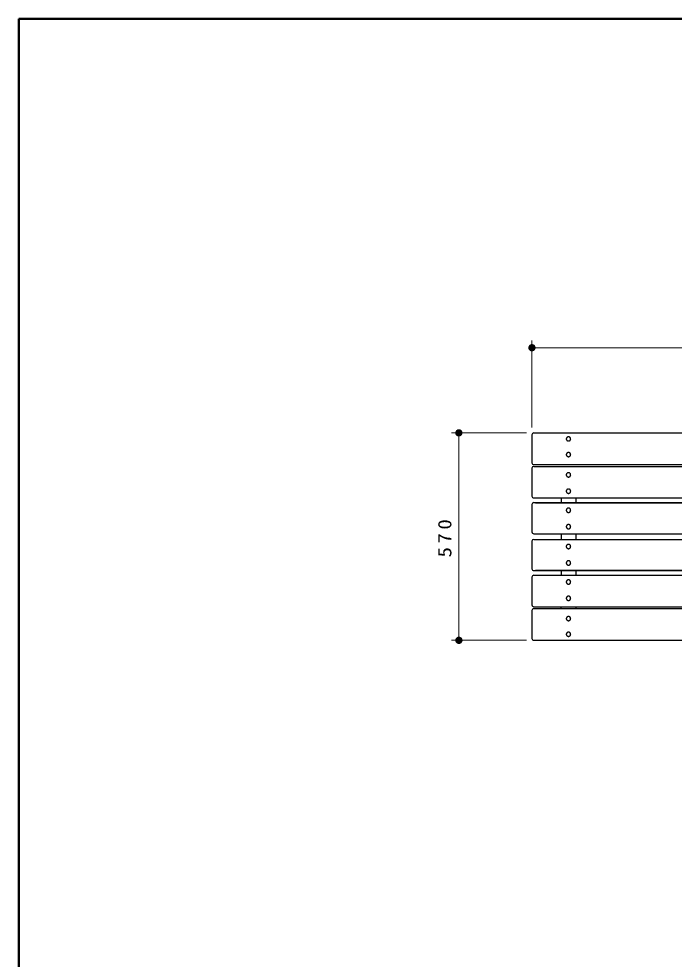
# Model space of a CAD drawing. Units: millimetres on the paper, scale 1:20. Extents: x -365 to 10, y -38 to 257.
# Drawn here: x -365 to -275.3, y 128.2 to 257 of the extents above; entities that cross this region are included whole.
import ezdxf

# ---------------------------------------------------------------- set-up
doc = ezdxf.new("R2010")
doc.units = ezdxf.units.MM
doc.layers.add('LY_1', color=4, linetype='Continuous', lineweight=25)
doc.layers.add('LY_2', color=7, linetype='Continuous', lineweight=13)
doc.styles.add('ＭＳ ゴシック', font='')
doc.styles.get('ＭＳ ゴシック').set_extended_font_data('MS Gothic')

# ---------------------------------------------------------------- blocks, each defined once
blk = doc.blocks.new('filled_dot')
at = {"color": 0, "linetype": 'Continuous', "lineweight": -2, "const_width": 1.25}
blk.add_lwpolyline([(-0.625, 0, 1), (0.625, 0, 1)], format="xyb", close=True, dxfattribs=at)

msp = doc.modelspace()

# ---------------------------------------------------------------- linework, layer by layer
at = {"layer": 'LY_1', "color": 7, "lineweight": 13}
for p, q in [((-294.767, 201.024), (-294.767, 212.939)), ((-294.767, 211.939), (-204.767, 211.939)), ((-295.517, 200.274), (-305.767, 200.274)), ((-304.767, 171.853), (-304.767, 200.274)), ((-295.517, 171.853), (-305.767, 171.853))]:
    msp.add_line(p, q, dxfattribs=at)
at = {"layer": 'LY_1'}
for p, q in [((-294.767, 200.024), (-294.767, 196.184)), ((-294.517, 200.274), (-205.017, 200.274)), ((-294.517, 195.934), (-205.017, 195.934)), ((-294.767, 195.432), (-294.767, 191.603)), ((-294.517, 195.682), (-205.017, 195.682)), ((-294.517, 191.353), (-205.017, 191.353)), ((-294.517, 190.729), (-205.017, 190.729)), ((-290.767, 191.353), (-290.767, 190.729)), ((-288.767, 191.353), (-288.767, 190.729)), ((-294.767, 190.479), (-294.767, 186.696)), ((-294.517, 186.446), (-205.017, 186.446)), ((-294.517, 185.681), (-205.017, 185.681)), ((-290.767, 186.446), (-290.767, 185.681)), ((-288.767, 186.446), (-288.767, 185.681)), ((-294.767, 185.431), (-294.767, 181.649)), ((-294.767, 180.524), (-294.767, 176.696)), ((-294.517, 181.399), (-205.017, 181.399)), ((-294.517, 180.774), (-205.017, 180.774)), ((-290.767, 181.399), (-290.767, 180.774)), ((-288.767, 181.399), (-288.767, 180.774)), ((-294.767, 175.943), (-294.767, 172.103)), ((-294.517, 176.446), (-205.017, 176.446)), ((-294.517, 176.193), (-205.017, 176.193)), ((-294.517, 171.853), (-205.017, 171.853))]:
    msp.add_line(p, q, dxfattribs=at)
at = {"layer": 'LY_1', "color": 7}
for p, q in [((-294.267, 190.671), (-205.267, 190.671)), ((-294.267, 181.456), (-205.267, 181.456)), ((-290.767, 176.193), (-290.767, 176.446)), ((-288.767, 176.446), (-288.767, 176.193))]:
    msp.add_line(p, q, dxfattribs=at)
at = {"layer": 'LY_1'}
for points in [[(-289.467, 199.445), (-289.469, 199.47), (-289.472, 199.495), (-289.478, 199.519), (-289.485, 199.543), (-289.495, 199.566), (-289.508, 199.588), (-289.522, 199.609), (-289.538, 199.629), (-289.555, 199.648), (-289.575, 199.664), (-289.595, 199.68), (-289.617, 199.693), (-289.641, 199.705), (-289.665, 199.714), (-289.69, 199.722), (-289.715, 199.727), (-289.741, 199.73), (-289.767, 199.731), (-289.794, 199.73), (-289.819, 199.727), (-289.845, 199.722), (-289.87, 199.714), (-289.894, 199.705), (-289.917, 199.693), (-289.939, 199.68), (-289.96, 199.664), (-289.979, 199.648), (-289.997, 199.629), (-290.013, 199.609), (-290.027, 199.588), (-290.039, 199.566), (-290.049, 199.543), (-290.057, 199.519), (-290.063, 199.495), (-290.066, 199.47), (-290.067, 199.445), (-290.066, 199.42), (-290.063, 199.395), (-290.057, 199.371), (-290.049, 199.347), (-290.039, 199.324), (-290.027, 199.302), (-290.013, 199.281), (-289.997, 199.261), (-289.979, 199.243), (-289.96, 199.226), (-289.939, 199.21), (-289.917, 199.197), (-289.894, 199.186), (-289.87, 199.176), (-289.845, 199.168), (-289.819, 199.163), (-289.794, 199.16), (-289.767, 199.159), (-289.741, 199.16), (-289.715, 199.163), (-289.69, 199.168), (-289.665, 199.176), (-289.641, 199.186), (-289.617, 199.197), (-289.595, 199.21), (-289.575, 199.226), (-289.555, 199.243), (-289.538, 199.261), (-289.522, 199.281), (-289.508, 199.302), (-289.495, 199.324), (-289.485, 199.347), (-289.478, 199.371), (-289.472, 199.395), (-289.469, 199.42)], [(-289.467, 197.297), (-289.469, 197.322), (-289.472, 197.347), (-289.478, 197.371), (-289.485, 197.395), (-289.495, 197.418), (-289.508, 197.44), (-289.522, 197.461), (-289.538, 197.481), (-289.555, 197.5), (-289.575, 197.517), (-289.595, 197.532), (-289.617, 197.545), (-289.641, 197.557), (-289.665, 197.566), (-289.69, 197.574), (-289.715, 197.579), (-289.741, 197.582), (-289.767, 197.584), (-289.794, 197.582), (-289.819, 197.579), (-289.845, 197.574), (-289.87, 197.566), (-289.894, 197.557), (-289.917, 197.545), (-289.939, 197.532), (-289.96, 197.517), (-289.979, 197.5), (-289.997, 197.481), (-290.013, 197.461), (-290.027, 197.44), (-290.039, 197.418), (-290.049, 197.395), (-290.057, 197.371), (-290.063, 197.347), (-290.066, 197.322), (-290.067, 197.297), (-290.066, 197.272), (-290.063, 197.247), (-290.057, 197.223), (-290.049, 197.199), (-290.039, 197.176), (-290.027, 197.154), (-290.013, 197.133), (-289.997, 197.113), (-289.979, 197.095), (-289.96, 197.078), (-289.939, 197.063), (-289.917, 197.049), (-289.894, 197.038), (-289.87, 197.028), (-289.845, 197.021), (-289.819, 197.015), (-289.794, 197.012), (-289.767, 197.011), (-289.741, 197.012), (-289.715, 197.015), (-289.69, 197.021), (-289.665, 197.028), (-289.641, 197.038), (-289.617, 197.049), (-289.595, 197.063), (-289.575, 197.078), (-289.555, 197.095), (-289.538, 197.113), (-289.522, 197.133), (-289.508, 197.154), (-289.495, 197.176), (-289.485, 197.199), (-289.478, 197.223), (-289.472, 197.247), (-289.469, 197.272)], [(-289.467, 194.519), (-289.469, 194.545), (-289.472, 194.571), (-289.478, 194.596), (-289.485, 194.621), (-289.495, 194.645), (-289.508, 194.668), (-289.522, 194.69), (-289.538, 194.71), (-289.555, 194.729), (-289.575, 194.747), (-289.595, 194.763), (-289.617, 194.777), (-289.641, 194.789), (-289.665, 194.799), (-289.69, 194.807), (-289.715, 194.812), (-289.741, 194.816), (-289.767, 194.817), (-289.794, 194.816), (-289.819, 194.812), (-289.845, 194.807), (-289.87, 194.799), (-289.894, 194.789), (-289.917, 194.777), (-289.939, 194.763), (-289.96, 194.747), (-289.979, 194.729), (-289.997, 194.71), (-290.013, 194.69), (-290.027, 194.668), (-290.039, 194.645), (-290.049, 194.621), (-290.057, 194.596), (-290.063, 194.571), (-290.066, 194.545), (-290.067, 194.519), (-290.066, 194.493), (-290.063, 194.467), (-290.057, 194.442), (-290.049, 194.417), (-290.039, 194.393), (-290.027, 194.37), (-290.013, 194.348), (-289.997, 194.328), (-289.979, 194.309), (-289.96, 194.291), (-289.939, 194.275), (-289.917, 194.261), (-289.894, 194.249), (-289.87, 194.239), (-289.845, 194.232), (-289.819, 194.226), (-289.794, 194.223), (-289.767, 194.221), (-289.741, 194.223), (-289.715, 194.226), (-289.69, 194.232), (-289.665, 194.239), (-289.641, 194.249), (-289.617, 194.261), (-289.595, 194.275), (-289.575, 194.291), (-289.555, 194.309), (-289.538, 194.328), (-289.522, 194.348), (-289.508, 194.37), (-289.495, 194.393), (-289.485, 194.417), (-289.478, 194.442), (-289.472, 194.467), (-289.469, 194.493)], [(-289.467, 192.287), (-289.469, 192.313), (-289.472, 192.338), (-289.478, 192.364), (-289.485, 192.389), (-289.495, 192.413), (-289.508, 192.436), (-289.522, 192.457), (-289.538, 192.478), (-289.555, 192.497), (-289.575, 192.515), (-289.595, 192.531), (-289.617, 192.545), (-289.641, 192.557), (-289.665, 192.566), (-289.69, 192.574), (-289.715, 192.58), (-289.741, 192.583), (-289.767, 192.584), (-289.794, 192.583), (-289.819, 192.58), (-289.845, 192.574), (-289.87, 192.566), (-289.894, 192.557), (-289.917, 192.545), (-289.939, 192.531), (-289.96, 192.515), (-289.979, 192.497), (-289.997, 192.478), (-290.013, 192.457), (-290.027, 192.436), (-290.039, 192.413), (-290.049, 192.389), (-290.057, 192.364), (-290.063, 192.338), (-290.066, 192.313), (-290.067, 192.287), (-290.066, 192.261), (-290.063, 192.235), (-290.057, 192.21), (-290.049, 192.185), (-290.039, 192.161), (-290.027, 192.138), (-290.013, 192.116), (-289.997, 192.095), (-289.979, 192.076), (-289.96, 192.059), (-289.939, 192.043), (-289.917, 192.029), (-289.894, 192.017), (-289.87, 192.007), (-289.845, 191.999), (-289.819, 191.994), (-289.794, 191.99), (-289.767, 191.989), (-289.741, 191.99), (-289.715, 191.994), (-289.69, 191.999), (-289.665, 192.007), (-289.641, 192.017), (-289.617, 192.029), (-289.595, 192.043), (-289.575, 192.059), (-289.555, 192.076), (-289.538, 192.095), (-289.522, 192.116), (-289.508, 192.138), (-289.495, 192.161), (-289.485, 192.185), (-289.478, 192.21), (-289.472, 192.235), (-289.469, 192.261)], [(-289.467, 189.672), (-289.469, 189.698), (-289.472, 189.724), (-289.478, 189.75), (-289.485, 189.775), (-289.495, 189.799), (-289.508, 189.822), (-289.522, 189.844), (-289.538, 189.865), (-289.555, 189.884), (-289.575, 189.902), (-289.595, 189.918), (-289.617, 189.932), (-289.641, 189.944), (-289.665, 189.954), (-289.69, 189.962), (-289.715, 189.967), (-289.741, 189.971), (-289.767, 189.972), (-289.794, 189.971), (-289.819, 189.967), (-289.845, 189.962), (-289.87, 189.954), (-289.894, 189.944), (-289.917, 189.932), (-289.939, 189.918), (-289.96, 189.902), (-289.979, 189.884), (-289.997, 189.865), (-290.013, 189.844), (-290.027, 189.822), (-290.039, 189.799), (-290.049, 189.775), (-290.057, 189.75), (-290.063, 189.724), (-290.066, 189.698), (-290.067, 189.672), (-290.066, 189.646), (-290.063, 189.62), (-290.057, 189.595), (-290.049, 189.57), (-290.039, 189.546), (-290.027, 189.522), (-290.013, 189.5), (-289.997, 189.48), (-289.979, 189.46), (-289.96, 189.443), (-289.939, 189.427), (-289.917, 189.413), (-289.894, 189.401), (-289.87, 189.391), (-289.845, 189.383), (-289.819, 189.377), (-289.794, 189.374), (-289.767, 189.373), (-289.741, 189.374), (-289.715, 189.377), (-289.69, 189.383), (-289.665, 189.391), (-289.641, 189.401), (-289.617, 189.413), (-289.595, 189.427), (-289.575, 189.443), (-289.555, 189.46), (-289.538, 189.48), (-289.522, 189.5), (-289.508, 189.522), (-289.495, 189.546), (-289.485, 189.57), (-289.478, 189.595), (-289.472, 189.62), (-289.469, 189.646)], [(-289.467, 187.424), (-289.469, 187.45), (-289.472, 187.476), (-289.478, 187.502), (-289.485, 187.527), (-289.495, 187.551), (-289.508, 187.574), (-289.522, 187.596), (-289.538, 187.617), (-289.555, 187.636), (-289.575, 187.654), (-289.595, 187.67), (-289.617, 187.684), (-289.641, 187.696), (-289.665, 187.706), (-289.69, 187.714), (-289.715, 187.72), (-289.741, 187.723), (-289.767, 187.724), (-289.794, 187.723), (-289.819, 187.72), (-289.845, 187.714), (-289.87, 187.706), (-289.894, 187.696), (-289.917, 187.684), (-289.939, 187.67), (-289.96, 187.654), (-289.979, 187.636), (-289.997, 187.617), (-290.013, 187.596), (-290.027, 187.574), (-290.039, 187.551), (-290.049, 187.527), (-290.057, 187.502), (-290.063, 187.476), (-290.066, 187.45), (-290.067, 187.424), (-290.066, 187.398), (-290.063, 187.372), (-290.057, 187.347), (-290.049, 187.322), (-290.039, 187.298), (-290.027, 187.274), (-290.013, 187.252), (-289.997, 187.232), (-289.979, 187.212), (-289.96, 187.195), (-289.939, 187.179), (-289.917, 187.165), (-289.894, 187.153), (-289.87, 187.143), (-289.845, 187.135), (-289.819, 187.129), (-289.794, 187.126), (-289.767, 187.125), (-289.741, 187.126), (-289.715, 187.129), (-289.69, 187.135), (-289.665, 187.143), (-289.641, 187.153), (-289.617, 187.165), (-289.595, 187.179), (-289.575, 187.195), (-289.555, 187.212), (-289.538, 187.232), (-289.522, 187.252), (-289.508, 187.274), (-289.495, 187.298), (-289.485, 187.322), (-289.478, 187.347), (-289.472, 187.372), (-289.469, 187.398)], [(-289.467, 184.703), (-289.469, 184.729), (-289.472, 184.755), (-289.478, 184.781), (-289.485, 184.806), (-289.495, 184.83), (-289.508, 184.853), (-289.522, 184.875), (-289.538, 184.896), (-289.555, 184.915), (-289.575, 184.933), (-289.595, 184.949), (-289.617, 184.963), (-289.641, 184.975), (-289.665, 184.985), (-289.69, 184.993), (-289.715, 184.998), (-289.741, 185.002), (-289.767, 185.003), (-289.794, 185.002), (-289.819, 184.998), (-289.845, 184.993), (-289.87, 184.985), (-289.894, 184.975), (-289.917, 184.963), (-289.939, 184.949), (-289.96, 184.933), (-289.979, 184.915), (-289.997, 184.896), (-290.013, 184.875), (-290.027, 184.853), (-290.039, 184.83), (-290.049, 184.806), (-290.057, 184.781), (-290.063, 184.755), (-290.066, 184.729), (-290.067, 184.703), (-290.066, 184.677), (-290.063, 184.651), (-290.057, 184.626), (-290.049, 184.601), (-290.039, 184.576), (-290.027, 184.553), (-290.013, 184.531), (-289.997, 184.51), (-289.979, 184.491), (-289.96, 184.474), (-289.939, 184.458), (-289.917, 184.444), (-289.894, 184.432), (-289.87, 184.422), (-289.845, 184.414), (-289.819, 184.408), (-289.794, 184.405), (-289.767, 184.403), (-289.741, 184.405), (-289.715, 184.408), (-289.69, 184.414), (-289.665, 184.422), (-289.641, 184.432), (-289.617, 184.444), (-289.595, 184.458), (-289.575, 184.474), (-289.555, 184.491), (-289.538, 184.51), (-289.522, 184.531), (-289.508, 184.553), (-289.495, 184.576), (-289.485, 184.601), (-289.478, 184.626), (-289.472, 184.651), (-289.469, 184.677)], [(-289.467, 182.455), (-289.469, 182.481), (-289.472, 182.507), (-289.478, 182.533), (-289.485, 182.558), (-289.495, 182.582), (-289.508, 182.605), (-289.522, 182.627), (-289.538, 182.648), (-289.555, 182.667), (-289.575, 182.685), (-289.595, 182.701), (-289.617, 182.715), (-289.641, 182.727), (-289.665, 182.737), (-289.69, 182.745), (-289.715, 182.75), (-289.741, 182.754), (-289.767, 182.755), (-289.794, 182.754), (-289.819, 182.75), (-289.845, 182.745), (-289.87, 182.737), (-289.894, 182.727), (-289.917, 182.715), (-289.939, 182.701), (-289.96, 182.685), (-289.979, 182.667), (-289.997, 182.648), (-290.013, 182.627), (-290.027, 182.605), (-290.039, 182.582), (-290.049, 182.558), (-290.057, 182.533), (-290.063, 182.507), (-290.066, 182.481), (-290.067, 182.455), (-290.066, 182.429), (-290.063, 182.403), (-290.057, 182.378), (-290.049, 182.353), (-290.039, 182.329), (-290.027, 182.305), (-290.013, 182.283), (-289.997, 182.263), (-289.979, 182.243), (-289.96, 182.226), (-289.939, 182.21), (-289.917, 182.196), (-289.894, 182.184), (-289.87, 182.174), (-289.845, 182.166), (-289.819, 182.16), (-289.794, 182.157), (-289.767, 182.155), (-289.741, 182.157), (-289.715, 182.16), (-289.69, 182.166), (-289.665, 182.174), (-289.641, 182.184), (-289.617, 182.196), (-289.595, 182.21), (-289.575, 182.226), (-289.555, 182.243), (-289.538, 182.263), (-289.522, 182.283), (-289.508, 182.305), (-289.495, 182.329), (-289.485, 182.353), (-289.478, 182.378), (-289.472, 182.403), (-289.469, 182.429)], [(-289.467, 179.841), (-289.469, 179.867), (-289.472, 179.892), (-289.478, 179.918), (-289.485, 179.943), (-289.495, 179.967), (-289.508, 179.99), (-289.522, 180.011), (-289.538, 180.032), (-289.555, 180.051), (-289.575, 180.069), (-289.595, 180.085), (-289.617, 180.098), (-289.641, 180.11), (-289.665, 180.12), (-289.69, 180.128), (-289.715, 180.134), (-289.741, 180.137), (-289.767, 180.138), (-289.794, 180.137), (-289.819, 180.134), (-289.845, 180.128), (-289.87, 180.12), (-289.894, 180.11), (-289.917, 180.098), (-289.939, 180.085), (-289.96, 180.069), (-289.979, 180.051), (-289.997, 180.032), (-290.013, 180.011), (-290.027, 179.99), (-290.039, 179.967), (-290.049, 179.943), (-290.057, 179.918), (-290.063, 179.892), (-290.066, 179.867), (-290.067, 179.841), (-290.066, 179.815), (-290.063, 179.789), (-290.057, 179.764), (-290.049, 179.739), (-290.039, 179.715), (-290.027, 179.692), (-290.013, 179.67), (-289.997, 179.649), (-289.979, 179.63), (-289.96, 179.613), (-289.939, 179.597), (-289.917, 179.583), (-289.894, 179.571), (-289.87, 179.561), (-289.845, 179.553), (-289.819, 179.548), (-289.794, 179.544), (-289.767, 179.543), (-289.741, 179.544), (-289.715, 179.548), (-289.69, 179.553), (-289.665, 179.561), (-289.641, 179.571), (-289.617, 179.583), (-289.595, 179.597), (-289.575, 179.613), (-289.555, 179.63), (-289.538, 179.649), (-289.522, 179.67), (-289.508, 179.692), (-289.495, 179.715), (-289.485, 179.739), (-289.478, 179.764), (-289.472, 179.789), (-289.469, 179.815)], [(-289.467, 177.609), (-289.469, 177.634), (-289.472, 177.66), (-289.478, 177.686), (-289.485, 177.71), (-289.495, 177.734), (-289.508, 177.757), (-289.522, 177.779), (-289.538, 177.8), (-289.555, 177.819), (-289.575, 177.837), (-289.595, 177.852), (-289.617, 177.866), (-289.641, 177.878), (-289.665, 177.888), (-289.69, 177.896), (-289.715, 177.902), (-289.741, 177.905), (-289.767, 177.906), (-289.794, 177.905), (-289.819, 177.902), (-289.845, 177.896), (-289.87, 177.888), (-289.894, 177.878), (-289.917, 177.866), (-289.939, 177.852), (-289.96, 177.837), (-289.979, 177.819), (-289.997, 177.8), (-290.013, 177.779), (-290.027, 177.757), (-290.039, 177.734), (-290.049, 177.71), (-290.057, 177.686), (-290.063, 177.66), (-290.066, 177.634), (-290.067, 177.609), (-290.066, 177.583), (-290.063, 177.557), (-290.057, 177.531), (-290.049, 177.507), (-290.039, 177.483), (-290.027, 177.46), (-290.013, 177.438), (-289.997, 177.417), (-289.979, 177.398), (-289.96, 177.381), (-289.939, 177.365), (-289.917, 177.351), (-289.894, 177.339), (-289.87, 177.329), (-289.845, 177.321), (-289.819, 177.315), (-289.794, 177.312), (-289.767, 177.311), (-289.741, 177.312), (-289.715, 177.315), (-289.69, 177.321), (-289.665, 177.329), (-289.641, 177.339), (-289.617, 177.351), (-289.595, 177.365), (-289.575, 177.381), (-289.555, 177.398), (-289.538, 177.417), (-289.522, 177.438), (-289.508, 177.46), (-289.495, 177.483), (-289.485, 177.507), (-289.478, 177.531), (-289.472, 177.557), (-289.469, 177.583)], [(-289.467, 174.83), (-289.469, 174.855), (-289.472, 174.88), (-289.478, 174.904), (-289.485, 174.928), (-289.495, 174.951), (-289.508, 174.973), (-289.522, 174.995), (-289.538, 175.014), (-289.555, 175.033), (-289.575, 175.05), (-289.595, 175.065), (-289.617, 175.078), (-289.641, 175.09), (-289.665, 175.099), (-289.69, 175.107), (-289.715, 175.112), (-289.741, 175.116), (-289.767, 175.117), (-289.794, 175.116), (-289.819, 175.112), (-289.845, 175.107), (-289.87, 175.099), (-289.894, 175.09), (-289.917, 175.078), (-289.939, 175.065), (-289.96, 175.05), (-289.979, 175.033), (-289.997, 175.014), (-290.013, 174.995), (-290.027, 174.973), (-290.039, 174.951), (-290.049, 174.928), (-290.057, 174.904), (-290.063, 174.88), (-290.066, 174.855), (-290.067, 174.83), (-290.066, 174.805), (-290.063, 174.781), (-290.057, 174.756), (-290.049, 174.732), (-290.039, 174.709), (-290.027, 174.687), (-290.013, 174.666), (-289.997, 174.646), (-289.979, 174.628), (-289.96, 174.611), (-289.939, 174.596), (-289.917, 174.582), (-289.894, 174.571), (-289.87, 174.561), (-289.845, 174.554), (-289.819, 174.548), (-289.794, 174.545), (-289.767, 174.544), (-289.741, 174.545), (-289.715, 174.548), (-289.69, 174.554), (-289.665, 174.561), (-289.641, 174.571), (-289.617, 174.582), (-289.595, 174.596), (-289.575, 174.611), (-289.555, 174.628), (-289.538, 174.646), (-289.522, 174.666), (-289.508, 174.687), (-289.495, 174.709), (-289.485, 174.732), (-289.478, 174.756), (-289.472, 174.781), (-289.469, 174.805)], [(-289.467, 172.682), (-289.469, 172.707), (-289.472, 172.732), (-289.478, 172.756), (-289.485, 172.78), (-289.495, 172.803), (-289.508, 172.826), (-289.522, 172.847), (-289.538, 172.866), (-289.555, 172.885), (-289.575, 172.902), (-289.595, 172.917), (-289.617, 172.93), (-289.641, 172.942), (-289.665, 172.951), (-289.69, 172.959), (-289.715, 172.964), (-289.741, 172.968), (-289.767, 172.969), (-289.794, 172.968), (-289.819, 172.964), (-289.845, 172.959), (-289.87, 172.951), (-289.894, 172.942), (-289.917, 172.93), (-289.939, 172.917), (-289.96, 172.902), (-289.979, 172.885), (-289.997, 172.866), (-290.013, 172.847), (-290.027, 172.826), (-290.039, 172.803), (-290.049, 172.78), (-290.057, 172.756), (-290.063, 172.732), (-290.066, 172.707), (-290.067, 172.682), (-290.066, 172.657), (-290.063, 172.633), (-290.057, 172.608), (-290.049, 172.584), (-290.039, 172.561), (-290.027, 172.539), (-290.013, 172.518), (-289.997, 172.498), (-289.979, 172.48), (-289.96, 172.463), (-289.939, 172.448), (-289.917, 172.434), (-289.894, 172.423), (-289.87, 172.413), (-289.845, 172.406), (-289.819, 172.4), (-289.794, 172.397), (-289.767, 172.396), (-289.741, 172.397), (-289.715, 172.4), (-289.69, 172.406), (-289.665, 172.413), (-289.641, 172.423), (-289.617, 172.434), (-289.595, 172.448), (-289.575, 172.463), (-289.555, 172.48), (-289.538, 172.498), (-289.522, 172.518), (-289.508, 172.539), (-289.495, 172.561), (-289.485, 172.584), (-289.478, 172.608), (-289.472, 172.633), (-289.469, 172.657)]]:
    msp.add_lwpolyline(points, close=True, dxfattribs=at)
for centre, start, end in [((-294.517, 200.024), 89.99998, 179.99996), ((-294.517, 196.184), 179.99998, 270.00002), ((-294.517, 195.432), 89.99998, 179.99996), ((-294.517, 191.603), 179.99998, 270.00002), ((-294.517, 190.479), 89.99998, 179.99996), ((-294.517, 186.696), 179.99998, 270.00002), ((-294.517, 185.431), 89.99998, 179.99996), ((-294.517, 181.649), 179.99998, 270.00002), ((-294.517, 180.524), 89.99998, 179.99996), ((-294.517, 176.696), 179.99998, 270.00002), ((-294.517, 175.943), 89.99998, 179.99996), ((-294.517, 172.103), 179.99998, 270.00002)]:
    msp.add_arc(centre, 0.25, start, end, dxfattribs=at)
at = {"layer": 'LY_2', "lineweight": 50}
for p, q in [((0, 257), (-365, 257)), ((-365, 257), (-365, 0))]:
    msp.add_line(p, q, dxfattribs=at)

# ---------------------------------------------------------------- block references
at = {"layer": 'LY_1', "color": 7, "lineweight": 13, "xscale": 0.4, "yscale": 0.4}
msp.add_blockref('filled_dot', (-294.767, 211.939), dxfattribs=at)
for p, rotation in [((-304.767, 200.274), 270), ((-304.767, 171.853), 90)]:
    msp.add_blockref('filled_dot', p, dxfattribs=dict(at, rotation=rotation))

# ---------------------------------------------------------------- texts
at = {"layer": 'LY_1', "color": 7, "insert": (-305.767, 186.063), "char_height": 1.833, "attachment_point": 8, "rotation": 90, "style": 'ＭＳ ゴシック'}
msp.add_mtext('\\T1.33;\\W1.15;570', dxfattribs=at)

doc.saveas('drawing.dxf')
